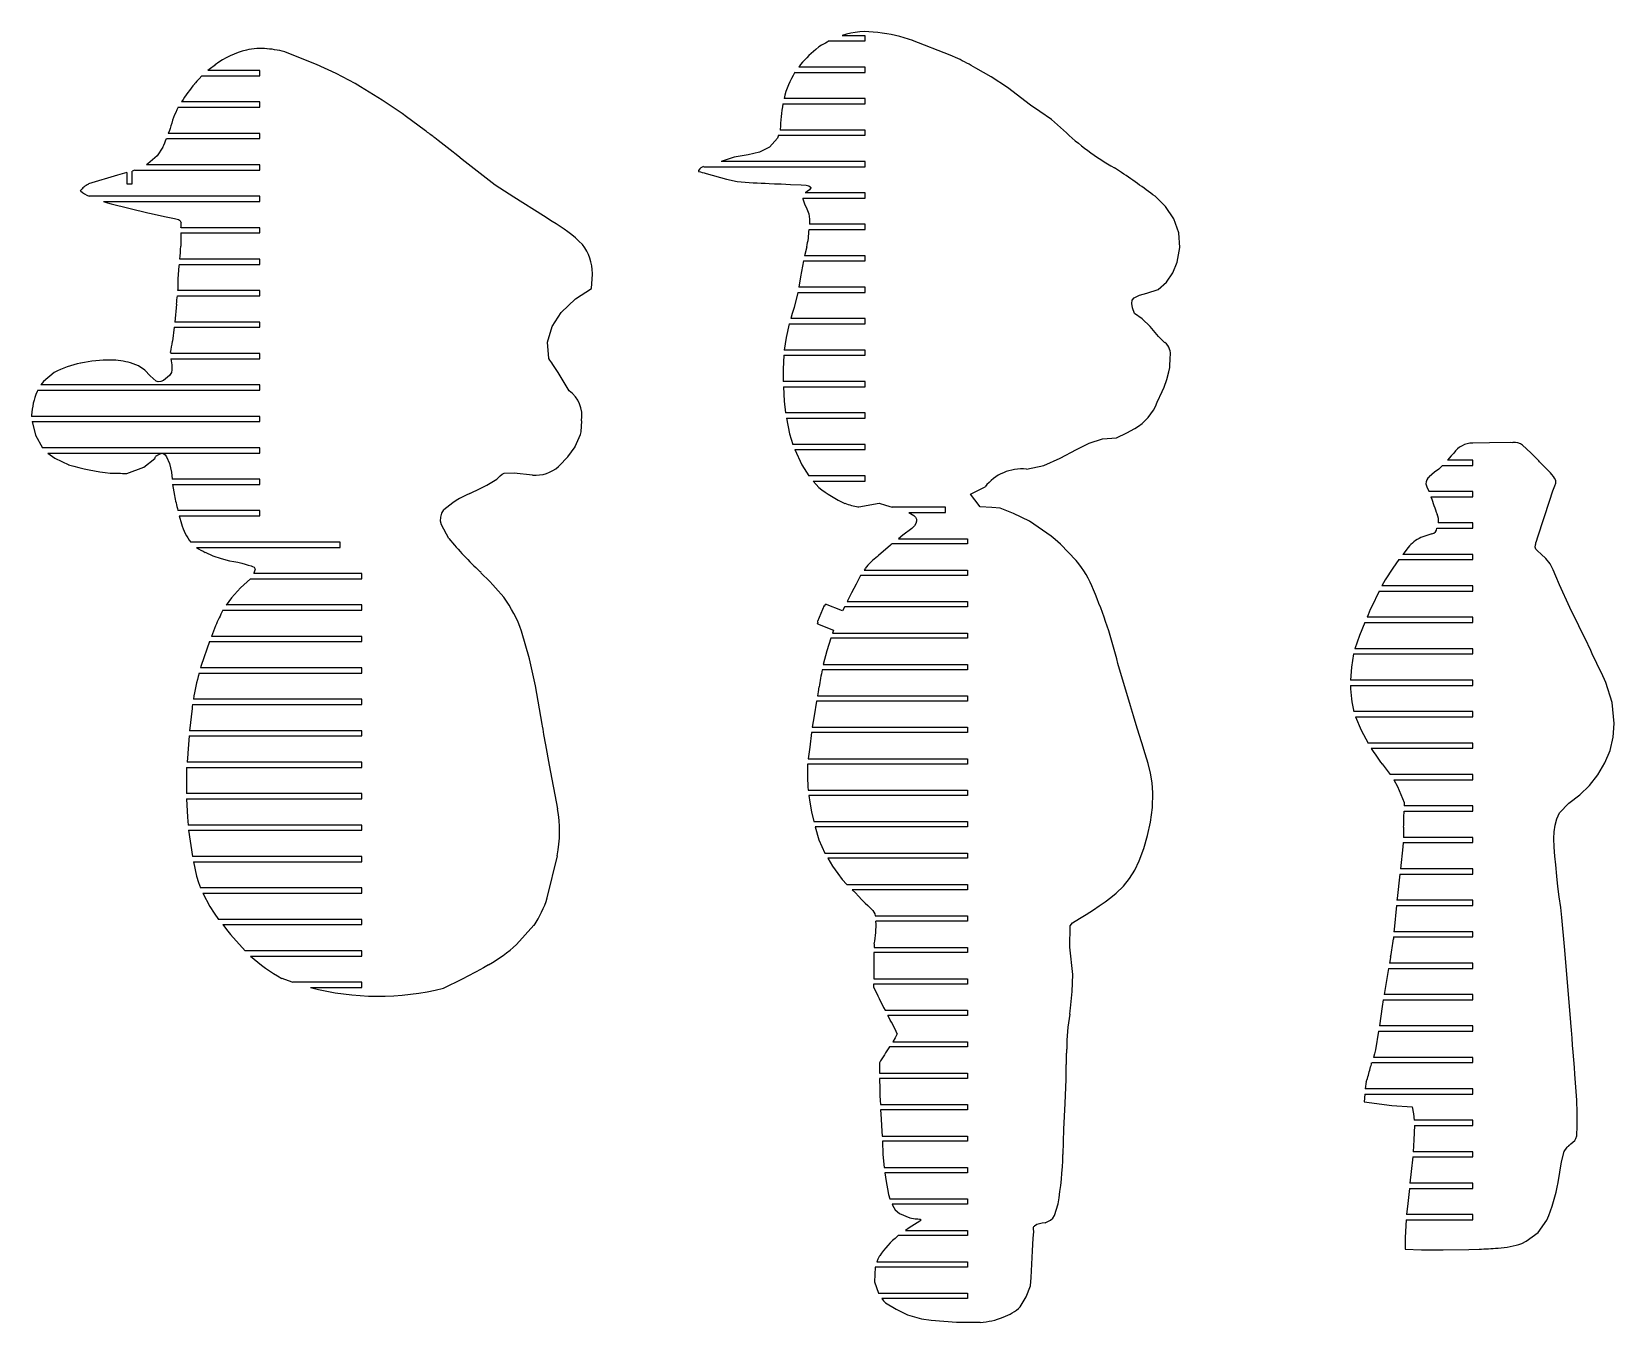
# Model space of a CAD drawing. Extents: x 1980 to 7619, y -7122 to 8570.
# Drawn here: x 6410 to 7619, y -7088 to -6102 of the extents above; entities that cross this region are included whole.
import ezdxf

# ---------------------------------------------------------------- set-up
doc = ezdxf.new("R2010")
doc.units = 0

msp = doc.modelspace()

# ---------------------------------------------------------------- linework, layer by layer
at = {"color": 7, "linetype": 'Continuous'}
for p, q in [((7011.1, -6114), (7008.7, -6116.1)), ((7013, -6112.7), (7011.1, -6114)), ((7018.9, -6109.5), (7046.3, -6109.5)), ((7046.3, -6105.5), (7028.7, -6105.5)), ((7046.3, -6109.5), (7046.3, -6105.5)), ((7111.2, -6120.3), (7082.6, -6109.3)), ((6550.1, -6127.8), (6545.3, -6131.4)), ((6627.4, -6127.5), (6605, -6118.5)), ((6642.4, -6134.3), (6627.4, -6127.5)), ((7117.1, -6122.9), (7111.2, -6120.3)), ((6539.7, -6136.1), (6537.7, -6138.4)), ((6539.7, -6136.1), (6584, -6136.1)), ((6545.3, -6131.4), (6544.4, -6132.1)), ((6584, -6132.1), (6544.4, -6132.1)), ((6584, -6136.1), (6584, -6132.1)), ((6656.8, -6142.1), (6642.4, -6134.3)), ((6992.8, -6133.5), (7046.3, -6133.5)), ((7046.3, -6129.5), (6995.7, -6129.5)), ((7046.3, -6133.5), (7046.3, -6129.5)), ((7142.6, -6136.8), (7130.8, -6130.2)), ((7155.2, -6145.1), (7142.6, -6136.8)), ((6661, -6144.5), (6656.8, -6142.1)), ((6677.5, -6154.8), (6661, -6144.5)), ((7172.7, -6158.6), (7155.2, -6145.1)), ((6521.7, -6160.1), (6584, -6160.1)), ((6584, -6156.1), (6524.3, -6156.1)), ((6584, -6160.1), (6584, -6156.1)), ((6692.7, -6165), (6677.5, -6154.8)), ((6983.6, -6157.5), (7046.3, -6157.5)), ((7046.3, -6153.5), (6984.4, -6153.5)), ((7046.3, -6157.5), (7046.3, -6153.5)), ((6515.5, -6176.4), (6515, -6177.8)), ((6696.1, -6167.4), (6692.7, -6165)), ((6709.6, -6177.4), (6696.1, -6167.4)), ((6512.8, -6184.1), (6584, -6184.1)), ((6515, -6177.8), (6514.2, -6180.1)), ((6584, -6180.1), (6514.2, -6180.1)), ((6584, -6184.1), (6584, -6180.1)), ((6980.3, -6181.5), (6979.4, -6183.7)), ((6980.3, -6181.5), (7046.3, -6181.5)), ((6981.4, -6177.1), (6981.4, -6177.5)), ((7046.3, -6177.5), (6981.4, -6177.5)), ((7046.3, -6181.5), (7046.3, -6177.5)), ((6505.7, -6197.3), (6498.5, -6203.4)), ((6510, -6190.5), (6505.7, -6197.3)), ((6735.2, -6197.3), (6729.4, -6192.6)), ((6738.7, -6200), (6735.2, -6197.3)), ((6763.7, -6219.5), (6738.7, -6200)), ((6475.4, -6212.1), (6453.2, -6218.7)), ((6482.6, -6210), (6475.4, -6212.1)), ((6482.6, -6210), (6482.6, -6218.7)), ((6488.6, -6208.1), (6486.6, -6208.8)), ((6486.6, -6218.7), (6486.6, -6208.8)), ((6488.6, -6208.1), (6584, -6208.1)), ((6498.5, -6203.4), (6497.5, -6204.1)), ((6584, -6204.1), (6497.5, -6204.1)), ((6584, -6208.1), (6584, -6204.1)), ((6923.1, -6205.5), (7046.3, -6205.5)), ((6924.9, -6210.7), (6940.6, -6215)), ((7046.3, -6201.5), (6936.3, -6201.5)), ((7046.3, -6205.5), (7046.3, -6201.5)), ((7240.5, -6208.8), (7236.7, -6206.4)), ((6482.6, -6218.7), (6486.6, -6218.7)), ((6778.1, -6228.9), (6763.7, -6219.5)), ((6940.6, -6215), (6948.6, -6216.8)), ((7002, -6224.4), (7001, -6225.2)), ((6584, -6228.1), (6453.7, -6228.1)), ((6464.7, -6232.1), (6584, -6232.1)), ((6470.6, -6233.9), (6498.6, -6240.7)), ((6584, -6232.1), (6584, -6228.1)), ((6800.7, -6243), (6778.1, -6228.9)), ((6998.9, -6229.5), (6998.9, -6230)), ((6998.9, -6229.5), (7046.3, -6229.5)), ((7001, -6225.2), (7000.6, -6225.5)), ((7046.3, -6225.5), (7000.6, -6225.5)), ((7046.3, -6229.5), (7046.3, -6225.5)), ((6498.6, -6240.7), (6499.9, -6241)), ((6807.3, -6247.3), (6800.7, -6243)), ((7003.9, -6245.5), (7003.8, -6249.5)), ((6523.7, -6256.1), (6584, -6256.1)), ((6584, -6252.1), (6523.9, -6252.1)), ((6584, -6256.1), (6584, -6252.1)), ((7003.5, -6253.5), (7003.5, -6253.6)), ((7003.5, -6253.5), (7046.3, -6253.5)), ((7046.3, -6249.5), (7003.8, -6249.5)), ((7046.3, -6253.5), (7046.3, -6249.5)), ((6523.7, -6264.6), (6523.7, -6266.3)), ((7001.8, -6266.7), (7000, -6273.5)), ((6522.3, -6281.3), (6521.5, -6291.2)), ((6522.4, -6280.1), (6522.3, -6281.3)), ((6522.4, -6280.1), (6584, -6280.1)), ((6584, -6276.1), (6522.9, -6276.1)), ((6584, -6280.1), (6584, -6276.1)), ((6999.2, -6277.5), (6996.9, -6289.7)), ((6999.2, -6277.5), (7046.3, -6277.5)), ((7046.3, -6273.5), (7000, -6273.5)), ((7046.3, -6277.5), (7046.3, -6273.5)), ((6521.5, -6293.7), (6521.4, -6299.3)), ((6521.5, -6291.2), (6521.5, -6293.7)), ((6837.3, -6298.4), (6838.1, -6287.6)), ((6838.1, -6287.6), (6838.1, -6287)), ((6996.9, -6289.7), (6995.6, -6297.5)), ((6521.1, -6304.1), (6584, -6304.1)), ((6521.4, -6299.3), (6521.3, -6300.1)), ((6584, -6300.1), (6521.3, -6300.1)), ((6584, -6304.1), (6584, -6300.1)), ((6994.9, -6301.5), (6992.2, -6312.9)), ((6994.9, -6301.5), (7046.3, -6301.5)), ((7046.3, -6297.5), (6995.6, -6297.5)), ((7046.3, -6301.5), (7046.3, -6297.5)), ((6520.5, -6310.4), (6519.1, -6324.1)), ((7046.3, -6321.5), (6989.5, -6321.5)), ((7046.3, -6325.5), (7046.3, -6321.5)), ((7258, -6321.7), (7252, -6317.6)), ((6518.7, -6328.1), (6517.4, -6338.8)), ((6518.7, -6328.1), (6584, -6328.1)), ((6584, -6324.1), (6519.1, -6324.1)), ((6584, -6328.1), (6584, -6324.1)), ((6988.3, -6325.5), (7046.3, -6325.5)), ((7264, -6327.6), (7258, -6321.7)), ((7266.7, -6330.6), (7264, -6327.6)), ((7270.5, -6335.1), (7266.7, -6330.6)), ((7046.3, -6345.5), (6984.6, -6345.5)), ((7046.3, -6349.5), (7046.3, -6345.5)), ((7275.1, -6339.8), (7270.5, -6335.1)), ((6491.4, -6357.5), (6485.3, -6355.3)), ((6516, -6347.3), (6516, -6348.1)), ((6584, -6348.1), (6516, -6348.1)), ((6516.2, -6352.1), (6584, -6352.1)), ((6584, -6352.1), (6584, -6348.1)), ((6811.9, -6362.6), (6807.8, -6356.5)), ((6984.2, -6349.5), (7046.3, -6349.5)), ((7279.1, -6358.8), (7279.3, -6350.8)), ((6418.9, -6369.6), (6416.8, -6372.1)), ((6427.1, -6362.7), (6418.9, -6369.6)), ((6820.3, -6376.6), (6811.9, -6362.6)), ((7046.3, -6369.5), (6983.8, -6369.5)), ((7046.3, -6373.5), (7046.3, -6369.5)), ((7278.4, -6362.1), (7279.1, -6358.8)), ((6414.5, -6376.1), (6414, -6377.2)), ((6414.5, -6376.1), (6584, -6376.1)), ((6584, -6372.1), (6416.8, -6372.1)), ((6584, -6376.1), (6584, -6372.1)), ((6983.9, -6373.5), (7046.3, -6373.5)), ((7269.3, -6385.3), (7273.3, -6377.1)), ((7273.3, -6377.1), (7274.8, -6373.7)), ((7046.3, -6393.5), (6985.6, -6393.5)), ((7046.3, -6397.5), (7046.3, -6393.5)), ((6409.8, -6395.3), (6409.8, -6396.1)), ((6584, -6396.1), (6409.8, -6396.1)), ((6410.3, -6400.1), (6584, -6400.1)), ((6584, -6400.1), (6584, -6396.1)), ((6829.5, -6408), (6829.9, -6399.4)), ((6986.2, -6397.5), (7046.3, -6397.5)), ((6825, -6419.1), (6829.1, -6409.9)), ((6829.1, -6409.9), (6829.5, -6408)), ((7046.3, -6417.5), (6991.1, -6417.5)), ((7046.3, -6421.5), (7046.3, -6417.5)), ((7523.2, -6416.2), (7510.4, -6416.5)), ((7539.4, -6416.1), (7523.2, -6416.2)), ((7541, -6416.2), (7539.4, -6416.1)), ((6584, -6420.1), (6418.2, -6420.1)), ((6422.2, -6424.1), (6584, -6424.1)), ((6505.3, -6426.1), (6507.9, -6424.7)), ((6584, -6424.1), (6584, -6420.1)), ((6824.9, -6419.4), (6825, -6419.1)), ((6992.6, -6421.5), (7046.3, -6421.5)), ((7510.4, -6429.5), (7491, -6429.5)), ((7510.4, -6433.5), (7510.4, -6429.5)), ((7561.5, -6430.8), (7560.8, -6430.1)), ((6515.2, -6432.2), (6516.6, -6438.6)), ((6516.6, -6438.6), (6517.1, -6444.1)), ((6778.3, -6439.2), (6792.4, -6440.8)), ((6812.1, -6434.3), (6812.4, -6434.1)), ((6812.4, -6434.1), (6812.7, -6433.8)), ((7046.3, -6441.5), (7003.4, -6441.5)), ((7046.3, -6445.5), (7046.3, -6441.5)), ((7481.2, -6438.8), (7477.2, -6442.4)), ((7487.3, -6433.5), (7510.4, -6433.5)), ((7569.7, -6439.2), (7561.5, -6430.8)), ((6584, -6444.1), (6517.1, -6444.1)), ((6517.4, -6448.1), (6518.8, -6456.5)), ((6517.4, -6448.1), (6584, -6448.1)), ((6584, -6448.1), (6584, -6444.1)), ((7006.6, -6445.5), (7046.3, -6445.5)), ((7126.9, -6455.6), (7138, -6449.9)), ((7510.4, -6453.5), (7477, -6453.5)), ((7510.4, -6457.5), (7510.4, -6453.5)), ((7041.5, -6465.2), (7057, -6462.3)), ((7107.7, -6465.5), (7067.1, -6465.5)), ((7107.7, -6469.5), (7107.7, -6465.5)), ((7143.1, -6465.8), (7134.3, -6465.2)), ((7149.4, -6466.2), (7143.1, -6465.8)), ((7478.5, -6457.5), (7510.4, -6457.5)), ((6521.5, -6467.8), (6521.5, -6468.1)), ((6584, -6468.1), (6521.5, -6468.1)), ((6522.6, -6472.1), (6524.2, -6478.1)), ((6522.6, -6472.1), (6584, -6472.1)), ((6584, -6472.1), (6584, -6468.1)), ((7079.7, -6469.5), (7107.7, -6469.5)), ((7188.4, -6487.5), (7172, -6476.2)), ((7510.4, -6477.5), (7484.1, -6477.5)), ((7510.4, -6481.5), (7510.4, -6477.5)), ((7075.2, -6486.9), (7071.9, -6489.5)), ((7071.9, -6489.5), (7124.5, -6489.5)), ((7124.5, -6489.5), (7124.5, -6493.5)), ((7479.2, -6485.7), (7470.8, -6488.5)), ((7483, -6481.5), (7510.4, -6481.5)), ((6645.4, -6492.1), (6531.3, -6492.1)), ((6535.7, -6496.1), (6645.4, -6496.1)), ((6645.4, -6496.1), (6645.4, -6492.1)), ((7056.6, -6502.3), (7055.8, -6503)), ((7065.8, -6494.4), (7056.6, -6502.3)), ((7124.5, -6493.5), (7066.9, -6493.5)), ((7207.6, -6506.2), (7195.6, -6493.6)), ((7461, -6496.1), (7456.9, -6501.5)), ((7510.4, -6501.5), (7456.9, -6501.5)), ((7510.4, -6505.5), (7510.4, -6501.5)), ((6752.4, -6514.8), (6752.2, -6514.6)), ((6753, -6515.4), (6752.4, -6514.8)), ((7046.4, -6512.4), (7045.5, -6513.5)), ((7045.5, -6513.5), (7124.5, -6513.5)), ((7124.5, -6513.5), (7124.5, -6517.5)), ((7449.3, -6512.1), (7443.6, -6520.9)), ((7454, -6505.5), (7449.3, -6512.1)), ((7454, -6505.5), (7510.4, -6505.5)), ((6576.9, -6520.1), (6662.1, -6520.1)), ((6579.6, -6515.8), (6579.4, -6516.1)), ((6662.1, -6516.1), (6579.4, -6516.1)), ((6662.1, -6520.1), (6662.1, -6516.1)), ((7124.5, -6517.5), (7042.9, -6517.5)), ((7443.6, -6520.9), (7441, -6525.5)), ((7510.4, -6525.5), (7441, -6525.5)), ((7510.4, -6529.5), (7510.4, -6525.5)), ((7035.9, -6530.9), (7032.6, -6537.5)), ((7032.6, -6537.5), (7124.5, -6537.5)), ((7124.5, -6537.5), (7124.5, -6541.5)), ((7438.8, -6529.5), (7433, -6541.7)), ((7438.8, -6529.5), (7510.4, -6529.5)), ((6555.9, -6544.1), (6662.1, -6544.1)), ((6662.1, -6540.1), (6558.3, -6540.1)), ((6662.1, -6544.1), (6662.1, -6540.1)), ((7015, -6540.5), (7010, -6552.7)), ((7015, -6540.5), (7015.6, -6540.7)), ((7015.6, -6540.7), (7016.2, -6539.4)), ((7029.1, -6544.6), (7016.2, -6539.4)), ((7030.5, -6541.7), (7029.1, -6544.6)), ((7030.6, -6541.5), (7030.5, -6541.7)), ((7124.5, -6541.5), (7030.6, -6541.5)), ((7510.4, -6549.5), (7429.7, -6549.5)), ((7510.4, -6553.5), (7510.4, -6549.5)), ((7598.3, -6570.1), (7584.5, -6541.9)), ((6550.3, -6556), (6547.2, -6564.1)), ((6790, -6581.1), (6783.9, -6560)), ((7010.6, -6553), (7010, -6552.7)), ((7010, -6554.4), (7010.6, -6553)), ((7010, -6554.4), (7022.3, -6559.4)), ((7022.3, -6559.4), (7021.5, -6561.5)), ((7021.5, -6561.5), (7124.5, -6561.5)), ((7124.5, -6561.5), (7124.5, -6565.5)), ((7428, -6553.5), (7510.4, -6553.5)), ((6545.7, -6568.1), (6539.4, -6586.3)), ((6545.7, -6568.1), (6662.1, -6568.1)), ((6662.1, -6564.1), (6547.2, -6564.1)), ((6662.1, -6568.1), (6662.1, -6564.1)), ((7124.5, -6565.5), (7020.2, -6565.5)), ((7510.4, -6573.5), (7420.3, -6573.5)), ((7510.4, -6577.5), (7510.4, -6573.5)), ((6539.4, -6586.3), (6538.8, -6588.1)), ((6794.5, -6601.8), (6790, -6581.1)), ((7014.4, -6585.5), (7124.5, -6585.5)), ((7124.5, -6585.5), (7124.5, -6589.5)), ((7248.9, -6617), (7239.4, -6584.8)), ((7419.4, -6577.5), (7510.4, -6577.5)), ((6537.6, -6592.1), (6662.1, -6592.1)), ((6662.1, -6588.1), (6538.8, -6588.1)), ((6662.1, -6592.1), (6662.1, -6588.1)), ((7124.5, -6589.5), (7013.5, -6589.5)), ((7510.4, -6597.5), (7417, -6597.5)), ((7510.4, -6601.5), (7510.4, -6597.5)), ((6799.8, -6631.1), (6794.5, -6601.8)), ((7009.9, -6609.5), (7124.5, -6609.5)), ((7124.5, -6609.5), (7124.5, -6613.5)), ((7417, -6601.5), (7510.4, -6601.5)), ((6532.3, -6619.2), (6530.4, -6636.1)), ((6532.7, -6616.1), (6662.1, -6616.1)), ((6662.1, -6612.1), (6533.3, -6612.1)), ((6662.1, -6616.1), (6662.1, -6612.1)), ((7124.5, -6613.5), (7009.2, -6613.5)), ((7510.4, -6621.5), (7419.6, -6621.5)), ((7510.4, -6625.5), (7510.4, -6621.5)), ((7006, -6633.5), (7124.5, -6633.5)), ((7124.5, -6633.5), (7124.5, -6637.5)), ((7420.8, -6625.5), (7510.4, -6625.5)), ((6530, -6640.1), (6529, -6653.3)), ((6530, -6640.1), (6662.1, -6640.1)), ((6662.1, -6636.1), (6530.4, -6636.1)), ((6662.1, -6640.1), (6662.1, -6636.1)), ((7124.5, -6637.5), (7005.5, -6637.5)), ((7510.4, -6645.5), (7430.4, -6645.5)), ((7510.4, -6649.5), (7510.4, -6645.5)), ((7002.9, -6657.5), (7124.5, -6657.5)), ((7124.5, -6657.5), (7124.5, -6661.5)), ((7432.8, -6649.5), (7510.4, -6649.5)), ((6528.2, -6664.1), (6662.1, -6664.1)), ((6662.1, -6660.1), (6528.5, -6660.1)), ((6662.1, -6664.1), (6662.1, -6660.1)), ((6811.6, -6695.7), (6805.3, -6662.5)), ((7124.5, -6661.5), (7002.4, -6661.5)), ((7510.4, -6669.5), (7447.2, -6669.5)), ((7510.4, -6673.5), (7510.4, -6669.5)), ((6528, -6672.4), (6528, -6684.1)), ((6662.1, -6684.1), (6528, -6684.1)), ((6662.1, -6688.1), (6662.1, -6684.1)), ((7002.9, -6681.5), (7124.5, -6681.5)), ((7124.5, -6681.5), (7124.5, -6685.5)), ((7450.2, -6673.5), (7510.4, -6673.5)), ((6528.1, -6688.1), (6528.8, -6702.1)), ((6528.1, -6688.1), (6662.1, -6688.1)), ((7003.3, -6685.5), (7004.1, -6690.6)), ((7124.5, -6685.5), (7003.3, -6685.5)), ((7510.4, -6693.5), (7458.1, -6693.5)), ((7510.4, -6697.5), (7510.4, -6693.5)), ((6528.8, -6702.1), (6529.3, -6708.1)), ((6662.1, -6708.1), (6529.3, -6708.1)), ((6662.1, -6712.1), (6662.1, -6708.1)), ((7007.2, -6705.5), (7124.5, -6705.5)), ((7124.5, -6705.5), (7124.5, -6709.5)), ((7457.9, -6697.5), (7510.4, -6697.5)), ((6529.7, -6712.1), (6532.6, -6732.1)), ((6529.7, -6712.1), (6662.1, -6712.1)), ((7124.5, -6709.5), (7008.1, -6709.5)), ((7457.6, -6709.8), (7457.4, -6717.5)), ((7510.4, -6717.5), (7457.4, -6717.5)), ((7510.4, -6721.5), (7510.4, -6717.5)), ((6662.1, -6732.1), (6532.6, -6732.1)), ((6662.1, -6736.1), (6662.1, -6732.1)), ((6803.5, -6763.7), (6811.3, -6731.6)), ((7015.6, -6729.5), (7124.5, -6729.5)), ((7124.5, -6729.5), (7124.5, -6733.5)), ((7457.1, -6724.8), (7455.2, -6741.5)), ((7457.3, -6721.5), (7457.1, -6724.8)), ((7457.3, -6721.5), (7510.4, -6721.5)), ((6533.3, -6736.1), (6535.8, -6747.1)), ((6533.3, -6736.1), (6662.1, -6736.1)), ((7124.5, -6733.5), (7017.8, -6733.5)), ((7510.4, -6741.5), (7455.2, -6741.5)), ((7510.4, -6745.5), (7510.4, -6741.5)), ((6662.1, -6756.1), (6538.8, -6756.1)), ((6662.1, -6760.1), (6662.1, -6756.1)), ((7025.4, -6745.2), (7028.7, -6749.7)), ((7028.7, -6749.7), (7032.5, -6753.5)), ((7032.5, -6753.5), (7124.5, -6753.5)), ((7124.5, -6753.5), (7124.5, -6757.5)), ((7454.7, -6745.5), (7452.6, -6764.3)), ((7454.7, -6745.5), (7510.4, -6745.5)), ((6540.6, -6760.1), (6545.9, -6770.2)), ((6540.6, -6760.1), (6662.1, -6760.1)), ((7124.5, -6757.5), (7036.5, -6757.5)), ((7452.6, -6764.3), (7452.5, -6765.5)), ((7510.4, -6765.5), (7452.5, -6765.5)), ((7510.4, -6769.5), (7510.4, -6765.5)), ((6662.1, -6780.1), (6552.6, -6780.1)), ((6662.1, -6784.1), (6662.1, -6780.1)), ((7053.8, -6776), (7054, -6777.5)), ((7054, -6777.5), (7124.5, -6777.5)), ((7124.5, -6777.5), (7124.5, -6781.5)), ((7452.1, -6769.5), (7450.3, -6787.8)), ((7452.1, -6769.5), (7510.4, -6769.5)), ((7580.5, -6800.7), (7578.5, -6778.8)), ((6555.7, -6784.1), (6662.1, -6784.1)), ((6561.7, -6791.6), (6572.8, -6804.1)), ((6780.1, -6799.3), (6793.4, -6784.6)), ((7124.5, -6781.5), (7054.5, -6781.5)), ((7450.3, -6787.8), (7450.2, -6789.5)), ((7510.4, -6789.5), (7450.2, -6789.5)), ((7510.4, -6793.5), (7510.4, -6789.5)), ((6662.1, -6804.1), (6572.8, -6804.1)), ((6662.1, -6808.1), (6662.1, -6804.1)), ((7053.2, -6798.8), (7053.2, -6801.5)), ((7053.2, -6801.5), (7124.5, -6801.5)), ((7124.5, -6801.5), (7124.5, -6805.5)), ((7449.9, -6793.5), (7449.8, -6795.1)), ((7449.9, -6793.5), (7510.4, -6793.5)), ((7585.4, -6858.5), (7580.5, -6800.7)), ((6576.9, -6808.1), (6662.1, -6808.1)), ((7124.5, -6805.5), (7053.1, -6805.5)), ((7510.4, -6813.5), (7446.8, -6813.5)), ((7510.4, -6817.5), (7510.4, -6813.5)), ((6662.1, -6828.1), (6609.3, -6828.1)), ((6662.1, -6832.1), (6662.1, -6828.1)), ((6724.4, -6832.6), (6738.8, -6825.4)), ((6738.8, -6825.4), (6753.4, -6817.8)), ((7052.9, -6825.5), (7124.5, -6825.5)), ((7124.5, -6825.5), (7124.5, -6829.5)), ((7444.4, -6826.7), (7442.7, -6837.5)), ((7446.1, -6817.5), (7510.4, -6817.5)), ((6622.7, -6832.1), (6662.1, -6832.1)), ((7124.5, -6829.5), (7052.8, -6829.5)), ((7510.4, -6837.5), (7442.7, -6837.5)), ((7510.4, -6841.5), (7510.4, -6837.5)), ((7061.6, -6849.5), (7124.5, -6849.5)), ((7124.5, -6849.5), (7124.5, -6853.5)), ((7441.3, -6846.6), (7439.1, -6861.5)), ((7442, -6841.5), (7441.3, -6846.6)), ((7442, -6841.5), (7510.4, -6841.5)), ((7124.5, -6853.5), (7063.7, -6853.5)), ((7510.4, -6861.5), (7439.1, -6861.5)), ((7510.4, -6865.5), (7510.4, -6861.5)), ((7585.4, -6859.2), (7585.4, -6858.5)), ((7124.5, -6877.5), (7064.9, -6877.5)), ((7067.5, -6873.5), (7124.5, -6873.5)), ((7124.5, -6873.5), (7124.5, -6877.5)), ((7438.5, -6865.5), (7436, -6879.8)), ((7438.5, -6865.5), (7510.4, -6865.5)), ((7433.2, -6889.5), (7510.4, -6889.5)), ((7510.4, -6885.5), (7434.6, -6885.5)), ((7510.4, -6889.5), (7510.4, -6885.5)), ((7057.2, -6889.7), (7057.3, -6897.5)), ((7057.3, -6897.5), (7124.5, -6897.5)), ((7124.5, -6901.5), (7057.4, -6901.5)), ((7124.5, -6897.5), (7124.5, -6901.5)), ((7199, -6920.6), (7199.8, -6902.1)), ((7427.9, -6913.5), (7427.4, -6919.3)), ((7427.9, -6913.5), (7510.4, -6913.5)), ((7429, -6904), (7428.2, -6909.5)), ((7510.4, -6909.5), (7428.2, -6909.5)), ((7510.4, -6913.5), (7510.4, -6909.5)), ((7058, -6921.5), (7124.5, -6921.5)), ((7124.5, -6925.5), (7058.2, -6925.5)), ((7124.5, -6921.5), (7124.5, -6925.5)), ((7198.2, -6940.2), (7199, -6920.6)), ((7058.8, -6937.6), (7059.3, -6945.5)), ((7510.4, -6933.5), (7465.6, -6933.5)), ((7465.8, -6937.5), (7510.4, -6937.5)), ((7510.4, -6937.5), (7510.4, -6933.5)), ((7059.3, -6945.5), (7124.5, -6945.5)), ((7059.5, -6949.5), (7059.9, -6959.6)), ((7124.5, -6949.5), (7059.5, -6949.5)), ((7124.5, -6945.5), (7124.5, -6949.5)), ((7197.5, -6959.6), (7198.2, -6940.2)), ((7059.9, -6959.6), (7060.8, -6969.5)), ((7464.6, -6961.5), (7510.4, -6961.5)), ((7510.4, -6957.5), (7464.9, -6957.5)), ((7510.4, -6961.5), (7510.4, -6957.5)), ((7060.8, -6969.5), (7124.5, -6969.5)), ((7061.3, -6973.5), (7062.3, -6980.3)), ((7124.5, -6973.5), (7061.3, -6973.5)), ((7124.5, -6969.5), (7124.5, -6973.5)), ((7462, -6985.5), (7510.4, -6985.5)), ((7510.4, -6981.5), (7462.4, -6981.5)), ((7510.4, -6985.5), (7510.4, -6981.5)), ((7064.3, -6990.2), (7065.3, -6993.5)), ((7065.3, -6993.5), (7124.5, -6993.5)), ((7124.5, -6997.5), (7066.9, -6997.5)), ((7124.5, -6993.5), (7124.5, -6997.5)), ((7459.5, -7009.5), (7510.4, -7009.5)), ((7510.4, -7005.5), (7459.8, -7005.5)), ((7510.4, -7009.5), (7510.4, -7005.5)), ((7071.6, -7021.5), (7071.1, -7021.9)), ((7124.5, -7021.5), (7071.6, -7021.5)), ((7077.1, -7017.5), (7124.5, -7017.5)), ((7124.5, -7017.5), (7124.5, -7021.5)), ((7173.2, -7053.5), (7174.1, -7033.2)), ((7458.9, -7031.9), (7471.3, -7032.3)), ((7471.3, -7032.3), (7487.9, -7032.3)), ((7487.9, -7032.3), (7507.4, -7032.2)), ((7507.4, -7032.2), (7515.4, -7032)), ((7547.9, -7027.5), (7551.2, -7025.8)), ((7124.5, -7045.5), (7054, -7045.5)), ((7055.3, -7041.5), (7124.5, -7041.5)), ((7124.5, -7041.5), (7124.5, -7045.5)), ((7172.6, -7059.9), (7173.2, -7053.5)), ((7056.5, -7065.5), (7124.5, -7065.5)), ((7124.5, -7069.5), (7059, -7069.5)), ((7124.5, -7065.5), (7124.5, -7069.5)), ((7078.6, -7082), (7089.5, -7085)), ((7089.5, -7085), (7096.9, -7086.1)), ((7096.9, -7086.1), (7116.1, -7087.6)), ((7116.1, -7087.6), (7134.2, -7087.7))]:
    msp.add_line(p, q, dxfattribs=at)
at = {"color": 7, "linetype": 'Continuous', "flags": 128}
for points in [[(6537.7, -6138.4), (6536, -6140.3), (6535, -6141.6), (6534.3, -6142.3)], [(7188.8, -6169.6), (7179.8, -6163.5), (7172.7, -6158.6)], [(7197.8, -6177.6), (7193.3, -6173.5), (7188.8, -6169.6)], [(6729.4, -6192.6), (6720.3, -6185.5), (6717.7, -6183.5), (6716.9, -6182.9), (6716.4, -6182.5)], [(6979.4, -6183.7), (6973.4, -6190.5), (6965.7, -6194.3), (6957, -6196.5), (6946.3, -6198.3), (6936.3, -6201.5)], [(6919.3, -6208), (6919.2, -6208.6), (6919.1, -6208.9), (6919.1, -6209.1), (6919.1, -6209.1), (6919.1, -6209.2)], [(6973.1, -6218.3), (6977.1, -6218.5), (6979.1, -6218.5), (6980.2, -6218.6), (6980.7, -6218.6), (6980.9, -6218.6), (6981, -6218.6), (6981.1, -6218.6), (6981.1, -6218.6), (6981.2, -6218.6), (6981.2, -6218.6), (6981.2, -6218.6), (6981.2, -6218.6), (6981.2, -6218.6), (6981.2, -6218.6), (6981.2, -6218.6), (6981.2, -6218.6), (6981.2, -6218.6), (6981.2, -6218.6), (6981.3, -6218.6), (6982.3, -6218.7), (6989.3, -6219), (6997.4, -6219.4), (7001.4, -6219.7), (7003.4, -6220.2), (7004.3, -6220.8), (7005, -6221.4)], [(7005, -6221.4), (7005, -6221.5), (7005, -6221.5), (7005, -6221.6), (7004.5, -6222.3), (7003.8, -6223.2), (7002, -6224.4)], [(6464.7, -6232.1), (6467.8, -6233.1), (6470.6, -6233.9)], [(6998.9, -6230), (7000.1, -6233.9), (7001.8, -6237.6), (7003.4, -6241.4), (7003.9, -6245.5)], [(7282.2, -6245.3), (7275.8, -6236), (7267.8, -6228.1)], [(6499.9, -6241), (6512.5, -6243.7), (6518.9, -6245), (6522, -6245.9), (6522.7, -6246.3), (6523.3, -6246.8), (6524, -6248.3)], [(7252, -6317.6), (7250.5, -6313.3), (7250, -6310), (7250.4, -6307.5), (7251.7, -6305.7), (7256, -6303.5), (7261.6, -6302.1), (7270.1, -6299.2), (7276.6, -6293.7), (7281.4, -6286.5), (7284.6, -6278.5), (7286.6, -6267.3), (7285.9, -6256), (7282.2, -6245.3)], [(6523.7, -6256.1), (6523.7, -6260.3), (6523.7, -6264.6)], [(6804.7, -6352), (6803.8, -6339.4), (6807.3, -6327.5), (6814.2, -6316.9), (6825.1, -6306.3), (6837.3, -6298.4)], [(6992.2, -6312.9), (6990.6, -6317.6), (6989.5, -6321.5)], [(6988.3, -6325.5), (6986, -6336), (6984.6, -6345.5)], [(6516.2, -6352.1), (6516.8, -6356.8), (6517, -6360.5), (6516.5, -6362.7), (6515.2, -6364.9), (6510.4, -6368.8), (6508.4, -6369.5), (6506.5, -6369.7), (6504.8, -6369.3), (6500.4, -6365.2), (6496.2, -6360.8), (6491.4, -6357.5)], [(6984.2, -6349.5), (6983.7, -6360.1), (6983.8, -6369.5)], [(7274.8, -6373.7), (7276.8, -6368), (7278.4, -6362.1)], [(6983.9, -6373.5), (6984.6, -6384.5), (6985.6, -6393.5)], [(6410.3, -6400.1), (6412.7, -6410.4), (6418.2, -6420.1)], [(6986.2, -6397.5), (6988.6, -6409.5), (6991.1, -6417.5)], [(7238.4, -6412.5), (7246.2, -6408.7), (7252.2, -6405.5)], [(7169.6, -6436.3), (7182.9, -6433.7), (7195.4, -6428.1), (7207.7, -6421.4), (7217.5, -6416.6), (7227.6, -6413.3), (7238.4, -6412.5)], [(7560.8, -6430.1), (7554.7, -6423.9), (7548.5, -6418)], [(6422.2, -6424.1), (6427.5, -6427.9), (6438.1, -6433)], [(6482.4, -6439.7), (6495.5, -6434.9), (6503.8, -6428.2)], [(6507.9, -6424.7), (6509.4, -6424.3), (6510.1, -6424.4), (6510.8, -6424.7), (6511.9, -6425.6), (6512.7, -6426.9), (6515.2, -6432.2)], [(6812.7, -6433.8), (6819.3, -6427), (6824.9, -6419.4)], [(6992.6, -6421.5), (6998, -6433.1), (7003.4, -6441.5)], [(7495.9, -6424.1), (7494, -6426.2), (7491, -6429.5)], [(6765, -6444.1), (6767.6, -6441.4), (6769.1, -6440.2), (6770.8, -6439.5), (6778.3, -6439.2)], [(7487.3, -6433.5), (7484.4, -6436.3), (7481.2, -6438.8)], [(7006.6, -6445.5), (7009, -6448.2), (7011.1, -6450.3)], [(7474.6, -6447.5), (7475.7, -6450.6), (7477, -6453.5)], [(7569, -6460.8), (7571.5, -6452.9), (7573.2, -6449.1), (7573.8, -6447.1), (7573.9, -6446), (7573.8, -6445)], [(7040.9, -6465.1), (7041.2, -6465.2), (7041.5, -6465.2)], [(7057, -6462.3), (7062, -6463.8), (7067.1, -6465.5)], [(7134.3, -6465.2), (7130.2, -6459.8), (7126.9, -6455.6)], [(7172, -6476.2), (7159.6, -6470.2), (7149.4, -6466.2)], [(7559.9, -6488.9), (7564.9, -6473.2), (7569, -6460.8)], [(6728.5, -6489.4), (6722.8, -6478.9), (6722.1, -6476), (6722.3, -6473), (6723.1, -6470.1), (6724.5, -6467.5)], [(7079.7, -6469.5), (7083.6, -6471.8), (7084.8, -6473.1), (7085.5, -6474.5), (7085.6, -6476), (7085.1, -6477.8), (7084, -6479.7), (7082.1, -6481.7), (7075.2, -6486.9)], [(7195.6, -6493.6), (7191.6, -6490.2), (7188.4, -6487.5)], [(7562.6, -6501.2), (7559.9, -6498.8), (7558.6, -6497.6), (7558.3, -6496.8), (7558.1, -6495.9), (7558.3, -6494.1), (7558.5, -6493.3), (7558.6, -6492.9), (7558.7, -6492.6), (7558.7, -6492.5), (7558.8, -6492.4), (7558.8, -6492.4), (7558.8, -6492.4), (7558.8, -6492.4), (7558.8, -6492.4), (7558.8, -6492.4), (7558.8, -6492.4), (7558.8, -6492.4), (7558.8, -6492.4), (7558.8, -6492.4), (7558.8, -6492.4), (7558.8, -6492.4), (7558.8, -6492.3), (7558.9, -6492.1), (7559.4, -6490.7), (7559.9, -6488.9)], [(6542.4, -6499.9), (6548.3, -6502.5), (6554.6, -6504.7), (6560.8, -6506.3), (6564.3, -6506.8), (6567.3, -6507.4), (6570.4, -6508.2), (6572.8, -6508.9), (6575.1, -6509.6), (6577.5, -6510.3), (6578.6, -6510.6), (6579.7, -6511.3)], [(7066.9, -6493.5), (7066.3, -6494), (7065.8, -6494.4)], [(7584.5, -6541.9), (7581.9, -6536.4), (7579.1, -6530.4), (7576.6, -6524.6), (7573.8, -6518.1), (7571.7, -6513.2), (7569.4, -6508.8), (7566.3, -6504.7), (7562.6, -6501.2)], [(6579.7, -6511.3), (6580.1, -6511.8), (6580.3, -6512.3), (6580.4, -6512.8), (6580.3, -6513.5), (6579.6, -6515.8)], [(7042.9, -6517.5), (7039.4, -6524.2), (7035.9, -6530.9)], [(7428, -6553.5), (7423.8, -6563.3), (7420.3, -6573.5)], [(7020.2, -6565.5), (7017.1, -6575.1), (7014.4, -6585.5)], [(7618.5, -6630.6), (7616.9, -6614.6), (7612, -6599.3), (7608.7, -6592), (7607.2, -6589), (7605.2, -6584.7), (7601.7, -6577.4), (7600, -6573.7), (7598.8, -6571.3), (7598.5, -6570.6), (7598.3, -6570.1)], [(7419.4, -6577.5), (7417.7, -6587.5), (7417, -6597.5)], [(7011.1, -6602.7), (7010.4, -6606.5), (7009.9, -6609.5)], [(6532.7, -6616.1), (6532.5, -6617.6), (6532.3, -6619.2)], [(7009.2, -6613.5), (7007.4, -6624.7), (7006, -6633.5)], [(7264.3, -6706), (7265.9, -6694.8), (7266.2, -6683.5), (7265.6, -6676), (7264.3, -6668.5), (7262.4, -6661), (7260.3, -6653.8), (7257.6, -6645.3), (7255.7, -6639), (7253.4, -6631.7), (7251.3, -6624.7), (7248.9, -6617)], [(6805.3, -6662.5), (6802.5, -6646.8), (6801.1, -6639), (6800.4, -6634.9), (6800, -6632.5), (6799.8, -6631.1)], [(7420.8, -6625.5), (7425.1, -6635.7), (7430.4, -6645.5)], [(7576.6, -6698.8), (7583.8, -6691.4), (7592.1, -6685.1), (7599.6, -6677.9), (7606, -6669.7), (7611.3, -6660.7), (7615.3, -6651.1), (7617.7, -6641), (7618.5, -6630.6)], [(7005.5, -6637.5), (7004, -6648.7), (7002.9, -6657.5)], [(6529, -6653.3), (6529, -6653.3), (6529, -6653.7), (6528.5, -6660.1)], [(6528.2, -6664.1), (6528.1, -6667.6), (6528, -6672.4)], [(7002.4, -6661.5), (7002.4, -6661.5), (7002.4, -6661.5)], [(7450.2, -6673.5), (7452.9, -6678.7), (7455.5, -6684.7)], [(7004.1, -6690.6), (7005.5, -6698), (7007.2, -6705.5)], [(7455.5, -6684.7), (7456.8, -6687.8), (7458.1, -6691)], [(7458.1, -6691), (7458.1, -6692.2), (7458.1, -6693.5)], [(7238.1, -6760.1), (7243.6, -6754.7), (7248.3, -6748.8), (7252.2, -6742.5), (7255.7, -6735.4), (7259.3, -6725.9), (7262, -6716.2), (7264.3, -6706)], [(7578.5, -6778.8), (7577.6, -6771), (7576.5, -6762.8), (7575.5, -6754.9), (7574.6, -6747.2), (7573.8, -6738.6), (7573.2, -6731.9), (7572.7, -6724.9), (7572.4, -6718.4), (7572.6, -6713.4), (7573.3, -6708.3), (7574.5, -6703.4), (7576.6, -6698.8)], [(7008.1, -6709.5), (7011.1, -6719.4), (7015.6, -6729.5)], [(7017.8, -6733.5), (7021.5, -6739.5), (7025.4, -6745.2)], [(6535.8, -6747.1), (6537.3, -6752), (6538.8, -6756.1)], [(7036.5, -6757.5), (7038.9, -6759.9), (7041.3, -6762.5), (7043.8, -6765.2), (7046.4, -6767.7), (7048.3, -6769.5), (7050.4, -6771.5), (7052.3, -6773.4), (7053.8, -6776)], [(7202.9, -6785), (7204.6, -6782.8), (7210.1, -6779.4), (7215.2, -6776.3), (7220.7, -6772.8), (7225.2, -6769.9), (7229.6, -6766.8), (7233.9, -6763.5), (7238.1, -6760.1)], [(6545.9, -6770.2), (6549.2, -6775.3), (6552.6, -6780.1)], [(6555.7, -6784.1), (6558.7, -6787.9), (6561.7, -6791.6)], [(7205, -6822.2), (7202.7, -6801.4), (7202.9, -6785)], [(7053.1, -6805.5), (7053, -6816.7), (7052.9, -6825.5)], [(7447.5, -6808.5), (7447.5, -6809.1), (7446.8, -6813.5)], [(6600.9, -6825.1), (6605.6, -6826.9), (6609.3, -6828.1)], [(7203.1, -6848), (7204.4, -6835.1), (7205, -6822.2)], [(7446.1, -6817.5), (7446.1, -6817.6), (7444.4, -6826.7)], [(7052.8, -6829.5), (7052.8, -6830.7), (7052.8, -6831.6)], [(7202.7, -6852.6), (7202.9, -6850), (7203.1, -6848)], [(7590.2, -6937.8), (7590.2, -6927.9), (7589.8, -6918.1), (7589.1, -6908.3), (7588.4, -6898.4), (7588, -6893.1), (7587.5, -6887.4), (7587.1, -6881.6), (7586.7, -6876.1), (7586.2, -6870.8), (7585.7, -6864.6), (7585.4, -6859.2)], [(7070.9, -6867.4), (7069.3, -6870.5), (7067.5, -6873.5)], [(7199.8, -6902.1), (7199.9, -6896.4), (7200, -6893.6), (7200, -6892.2), (7200, -6891.4), (7200, -6891), (7200, -6890.8), (7200.1, -6890.7), (7200.1, -6890.7), (7200.1, -6890.7), (7200.1, -6890.6), (7200.1, -6890.6), (7200.1, -6890.6), (7200.1, -6890.6), (7200.1, -6890.6), (7200.1, -6890.6), (7200.1, -6890.6), (7200.1, -6890.6), (7200.1, -6890.6), (7200.1, -6890.6), (7200.1, -6890.3), (7200.1, -6887.8), (7200.2, -6886.2), (7200.2, -6885.5), (7200.2, -6885.2), (7200.2, -6885), (7200.2, -6885), (7200.2, -6884.9), (7200.2, -6884.9), (7200.2, -6884.9), (7200.2, -6884.9), (7200.2, -6884.9), (7200.2, -6884.9), (7200.2, -6884.9), (7200.2, -6884.9), (7200.2, -6884.9), (7200.2, -6884.9), (7200.2, -6884.9), (7200.2, -6884.7), (7200.2, -6883.4), (7200.2, -6882.7), (7200.2, -6882.3), (7200.3, -6882.2), (7200.3, -6882.1), (7200.3, -6882), (7200.3, -6882), (7200.3, -6882), (7200.3, -6882), (7200.3, -6882), (7200.3, -6882), (7200.3, -6882), (7200.3, -6882), (7200.3, -6882), (7200.3, -6882), (7200.3, -6882), (7200.3, -6882), (7200.3, -6881.9), (7200.3, -6880.6), (7200.3, -6879.1)], [(7436, -6879.8), (7435.3, -6882.7), (7434.6, -6885.5)], [(7057.7, -6914.5), (7057.9, -6918.4), (7058, -6921.5)], [(7058.2, -6925.5), (7058.6, -6932.3), (7058.8, -6937.6)], [(7427.4, -6919.3), (7448.5, -6922.1), (7464.1, -6923.2)], [(7464.1, -6923.2), (7465.2, -6928.6), (7465.6, -6933.5)], [(7465.8, -6937.5), (7465.5, -6948.3), (7464.9, -6957.5)], [(7585.4, -6951.5), (7588.3, -6948.9), (7589.2, -6947.3), (7589.8, -6945.4), (7590.2, -6937.8)], [(7464.6, -6961.5), (7463.4, -6972.7), (7462.4, -6981.5)], [(7575.6, -6981), (7578.1, -6965.2), (7580.2, -6957.4), (7582.4, -6954.1), (7583.1, -6953.5), (7583.5, -6953.2), (7583.7, -6953), (7583.8, -6952.9), (7583.8, -6952.9), (7583.9, -6952.8), (7583.9, -6952.8), (7583.9, -6952.8), (7583.9, -6952.8), (7583.9, -6952.8), (7583.9, -6952.8), (7583.9, -6952.8), (7583.9, -6952.8), (7583.9, -6952.8), (7583.9, -6952.8), (7583.9, -6952.8), (7584.1, -6952.6), (7584.4, -6952.4), (7585.4, -6951.5)], [(7062.3, -6980.3), (7063.4, -6985.8), (7064.3, -6990.2)], [(7462, -6985.5), (7460.7, -6996.9), (7459.8, -7005.5)], [(7066.9, -6997.5), (7067.2, -6998.2), (7069.4, -7001.8), (7072.6, -7004.7), (7080.4, -7007.9), (7084.6, -7008.6), (7086.7, -7008.8), (7087.8, -7008.9), (7088.3, -7009.1), (7088.6, -7009.2), (7088.7, -7009.3)], [(7183.8, -7011.7), (7187.9, -7009.7), (7189.6, -7008.2), (7191, -7006.2), (7193.7, -6997.3)], [(7088.7, -7009.3), (7088.8, -7009.4), (7088.8, -7009.5), (7088.8, -7009.7), (7088.8, -7009.8), (7088.2, -7010.4), (7080, -7015.6), (7077.1, -7017.5)], [(7459.5, -7009.5), (7458.7, -7023), (7458.9, -7031.9)], [(7551.2, -7025.8), (7560.4, -7019.1), (7566.9, -7009.7)], [(7174.1, -7033.2), (7174.8, -7023.6), (7175.1, -7018.7), (7174.9, -7016.4), (7175, -7015.2), (7175.2, -7014.6), (7175.6, -7014.2)], [(7054, -7045.5), (7053.4, -7056.9), (7056.5, -7065.5)], [(7057.4, -7037), (7056.1, -7039.5), (7055.3, -7041.5)], [(7059, -7069.5), (7060.5, -7071.4), (7061.8, -7072.9)], [(7164.8, -7076), (7169.3, -7068.3), (7172.6, -7059.9)], [(7061.8, -7072.9), (7070, -7077.7), (7078.6, -7082)]]:
    msp.add_lwpolyline(points, dxfattribs=at)
at = {"color": 7, "linetype": 'Continuous'}
for centre, radius, start, end in [((7046.9, -6158), 55.6, 80.563, 109.1165), ((7044.9, -6212.9), 110.3, 69.9777, 84.2137), ((6584.2, -6156.6), 41.4, 82.5547, 104.4392), ((6586.8, -6170.9), 55.4, 70.8696, 87.178), ((7063.1, -6181.5), 85.2, 129.7499, 142.3313), ((7144.7, -6342.9), 265.1, 118.3257, 119.7736), ((6587.7, -6176.2), 61.3, 103.0228, 127.8751), ((6906.6, -6533.3), 461.3, 60.9155, 62.8518), ((7047.6, -6168.2), 64.9, 147.6488, 166.8859), ((6599.5, -6199.9), 87, 138.5187, 149.779), ((6592.5, -6196.4), 79.5, 152.83, 165.4127), ((7201.4, -6190.8), 220.4, 171.3027, 176.4321), ((6473.3, -6170.9), 41.6, 331.8691, 341.5031), ((6482.2, -6487.5), 384.6, 52.4704, 53.7392), ((7337.4, -6029.7), 203.4, 226.659, 240.3287), ((6964.4, -6050.6), 164.9, 254.0537, 256.1258), ((6925.5, -6213.1), 8.01, 108.0328, 140.8036), ((6899.6, -6719.5), 614, 53.1564, 56.272), ((6461.8, -6235.1), 18.5, 117.8875, 143.3289), ((6465.4, -6201.7), 28.9, 230.4995, 246.028), ((6978.7, -5931.2), 287.1, 263.9997, 268.8839), ((6512, -6249.7), 12.1, 348.4797, 6.7406), ((6749.5, -6346.9), 115.2, 45.3905, 59.8642), ((6942.4, -6252.2), 61.1, 346.2981, 358.7685), ((6395.5, -6261.2), 128.3, 353.3388, 357.7475), ((6802.6, -6287), 35.5, 359.861, 38.4648), ((6410.2, -6295.9), 111.2, 352.5101, 355.7517), ((6086.9, -6272.1), 435.6, 350.0667, 351.1964), ((7269.1, -6348.4), 10.5, 346.445, 54.7619), ((6459.2, -6420.5), 66.1, 100.4132, 119.0321), ((6470, -6470), 116.8, 89.8523, 101.2389), ((6470.9, -6402.9), 49.7, 73.1558, 90.6722), ((6522.3, -6549.7), 344.7, 34.0949, 34.9907), ((6464.1, -6398.2), 54.4, 157.3101, 176.9568), ((6806.9, -6395.6), 23.2, 350.4257, 54.8465), ((7234.4, -6373), 37, 298.8036, 340.5667), ((7510.6, -6434.6), 18.1, 90.8247, 144.4977), ((7542.4, -6426.9), 10.8, 55.5988, 97.2781), ((6506.5, -6428.6), 2.75, 116.0378, 171.6202), ((6489.4, -6260.6), 179.9, 253.4051, 263.7698), ((6488.7, -5896.2), 543.5, 268.017, 269.3326), ((6794.8, -6415.1), 25.9, 264.7074, 311.9744), ((7166.1, -6471.9), 35.7, 84.5161, 142.0421), ((7480.2, -6447.1), 5.56, 121.8939, 184.097), ((7549.3, -6457.5), 27.5, 27.0822, 41.9882), ((6688.6, -6322.9), 143.3, 292.9069, 302.2178), ((7068, -6380.2), 90.3, 230.9474, 245.7757), ((6980.8, -6354.6), 473.1, 192.4419, 193.8523), ((6771.9, -6520.3), 70.9, 112.8033, 131.9288), ((7046.9, -6421.6), 43.9, 248.6965, 262.1621), ((8147.4, -6230.2), 706.5, 198.7721, 199.9082), ((6559.2, -6469.3), 36, 194.1507, 219.2471), ((7474.5, -6475.5), 9.87, 348.231, 28.9067), ((6946.2, -6308), 283.4, 219.7994, 226.804), ((7485.6, -6517.4), 32.5, 117.2296, 139.1757), ((7479, -6481.7), 3.99, 273.0402, 2.2965), ((6560.2, -6461), 42.8, 235.1567, 245.4348), ((7089.1, -6545.7), 54.2, 127.9553, 142.0258), ((7146.9, -6557.1), 79.2, 21.1263, 39.9959), ((6636.9, -6594.7), 95.6, 128.8021, 145.2369), ((6608.3, -6666.9), 209.4, 39.3041, 46.3053), ((6690.7, -6592.4), 98.7, 19.1344, 36.1206), ((6881.8, -6672.1), 368.1, 13.7181, 22.9446), ((6678.8, -6609.3), 139.1, 152.0623, 157.4703), ((7713.5, -6664.5), 306.2, 156.3531, 157.9389), ((6728.2, -6643.8), 197.4, 164.8196, 170.7605), ((7372, -6663.2), 365.9, 168.3776, 170.478), ((7501.4, -6600.5), 84.4, 180.7229, 194.4533), ((7694.4, -6477.3), 313.2, 213.3706, 216.0385), ((7170.3, -6667.2), 168, 178.0635, 184.8785), ((8648.2, -5750.4), 1512.3, 217.045, 217.4263), ((6712.6, -6713), 100.4, 349.3287, 9.9682), ((6765.1, -6686.9), 692.9, 358.1061, 359.1189), ((6728.2, -6740.4), 78.9, 325.8704, 342.7897), ((6995.9, -6785.6), 58.8, 347.0625, 4.006), ((6702.5, -6715.1), 114.5, 299.4717, 312.6833), ((7319.2, -6779.7), 131.6, 347.3615, 353.2955), ((6663.3, -6711.8), 129.4, 228.1144, 241.1551), ((7285.7, -7749.6), 1073.1, 119.4061, 119.7362), ((6674.4, -6635.9), 202.9, 255.2312, 284.2565), ((7428.5, -6657.9), 413.9, 204.8118, 207.5755), ((7322, -6876.7), 121.7, 168.5662, 181.1393), ((6866.8, -6963.8), 225.7, 25.2734, 29.2578), ((7345.6, -7062.2), 336, 146.6516, 149.1157), ((7422.1, -6888.7), 11.1, 332.4668, 355.8012), ((8820.1, -6866.3), 1763.1, 181.1442, 181.567), ((7367.8, -6880.7), 65.5, 339.1631, 348.3887), ((6919.6, -6950.9), 278, 350.4039, 358.2057), ((7441.1, -6956), 136.8, 336.9218, 349.4833), ((7114.1, -7074.7), 68, 129.1995, 146.395), ((7184.3, -7027.9), 16.2, 91.8329, 122.2099), ((7459.3, -5967.7), 1065.7, 273.0165, 273.784), ((7526.2, -6966.1), 65.1, 273.0842, 289.4612), ((7139.6, -7048.5), 37.3, 289.0948, 312.4958), ((7131.7, -7036.1), 51.7, 272.8144, 292.8859)]:
    msp.add_arc(centre, radius, start, end, dxfattribs=at)

doc.saveas('drawing.dxf')
